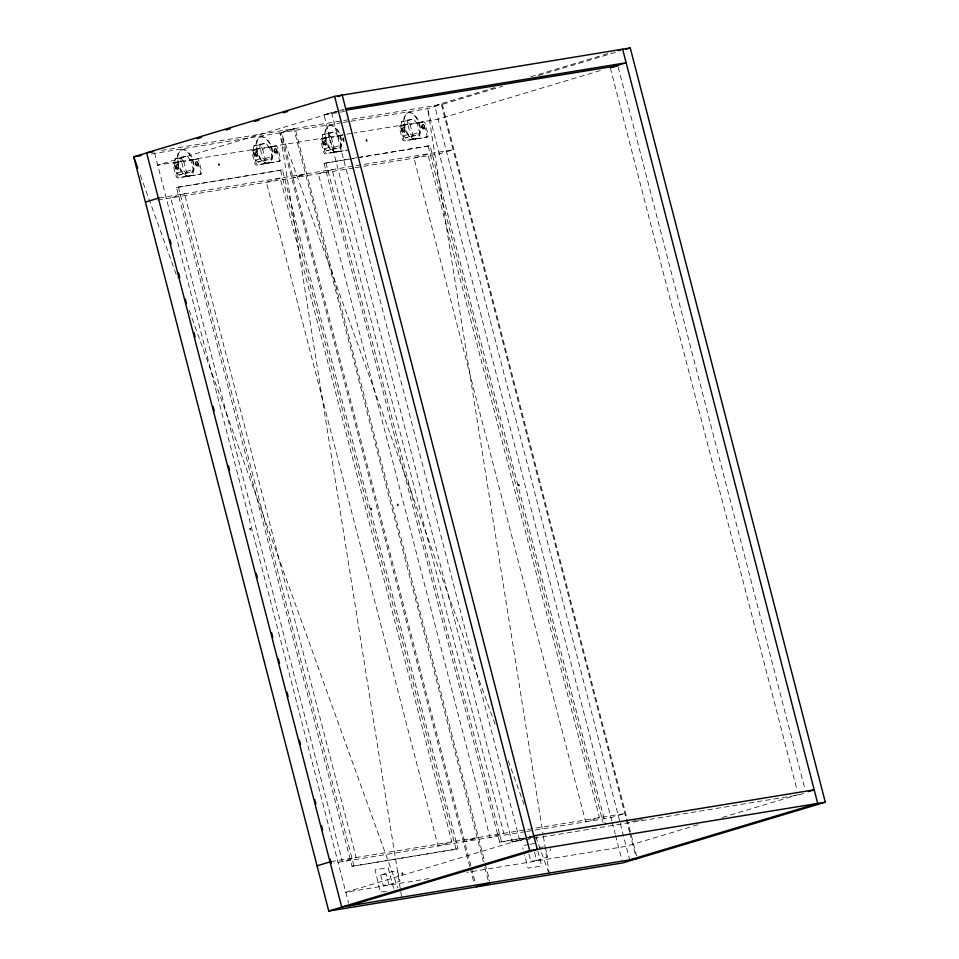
<?xml version="1.0" encoding="UTF-8"?>
<svg xmlns="http://www.w3.org/2000/svg" width="959" height="959" viewBox="0 0 959 959"><rect width="100%" height="100%" fill="white"/><g stroke="black" fill="none" stroke-linecap="round" stroke-linejoin="round"><path stroke-width="0.72" stroke-dasharray="4.79 3.6" d="M175.113 158.75L181.023 157.779L183.876 162.035L190.769 159.961L193.215 169.395L192.112 171.925L179.309 174.97L177.031 172.98L174.586 163.557L175.113 158.75L187.293 155.897L190.146 160.153M181.371 156.868L180.855 161.675L173.891 162.898A2.338 1.271 73.3 0 0 173.219 165.368L175.941 175.929A2.338 1.271 73.3 0 0 177.799 177.978L199.76 174.382A2.338 1.271 73.3 0 0 200.443 171.913L197.71 161.352A2.338 1.271 73.3 0 0 195.852 159.302L189.522 160.333M253.871 145.852L259.781 144.881L262.646 149.136L269.539 147.063L271.972 156.485L270.87 159.026L258.067 162.071L255.789 160.081L253.356 150.659L253.871 145.852L266.051 142.999L268.916 147.254M260.141 143.97L259.625 148.777L252.661 150A2.338 1.271 73.3 0 0 251.977 152.469L254.71 163.03A2.338 1.271 73.3 0 0 256.556 165.08L278.518 161.484A2.338 1.271 73.3 0 0 279.201 159.014L276.468 148.453A2.338 1.271 73.3 0 0 274.622 146.403L268.28 147.434M322.715 134.572L328.625 133.613L331.478 137.856L338.371 135.782L340.817 145.217L339.714 147.758L326.899 150.791L324.633 148.801L322.188 139.379L322.715 134.572L334.895 131.731L337.748 135.974M328.973 132.69L328.457 137.497L321.493 138.719A2.338 1.271 73.3 0 0 320.809 141.189L323.543 151.75A2.338 1.271 73.3 0 0 325.401 153.812L347.362 150.215M401.473 121.673L407.383 120.702L410.248 124.958L417.141 122.884L419.574 132.318L418.472 134.859L405.669 137.892L403.391 135.902L400.958 126.48L401.473 121.673L413.653 118.832L416.518 123.076M407.743 119.791L407.215 124.598L400.263 125.821A2.338 1.271 73.3 0 0 399.579 128.29L402.312 138.851A2.338 1.271 73.3 0 0 404.159 140.901L426.12 137.305A2.338 1.271 73.3 0 0 426.803 134.835L424.07 124.286A2.338 1.271 73.3 0 0 422.224 122.225L415.882 123.267M185.219 173.999L186.322 171.457L183.876 162.035M263.977 161.1L265.08 158.559L262.646 149.136M332.821 149.82L333.924 147.29L331.478 137.856M411.579 136.921L412.682 134.38L410.248 124.958M380.723 874.992L383.18 885.349L388.863 884.654L400.011 881.201L397.541 871.06L391.584 871.731L380.723 874.992L386.405 874.296L388.863 884.654M528.9 854.061L530.914 861.326L536.465 860.487L534.451 851.724M176.036 166.087C174.13 167.849 178.482 169.503 177.906 166.83C175.917 164.409 177.115 166.926 176.624 168.352M176.983 165.799L176.636 167.034L177.571 168.065M195.468 162.898C193.562 164.66 197.914 166.327 197.338 163.653C195.336 161.232 196.547 163.749 196.056 165.164M196.403 162.622L196.068 163.857L196.991 164.888M254.806 153.188C252.9 154.938 257.252 156.605 256.664 153.931C254.674 151.51 255.885 154.027 255.394 155.442M255.741 152.901L255.406 154.135L256.329 155.166M274.226 150C272.32 151.762 276.672 153.428 276.096 150.743C274.106 148.321 275.305 150.851 274.813 152.265M275.173 149.724L274.825 150.959L275.76 151.978M323.639 141.908C321.733 143.67 326.084 145.336 325.509 142.651C323.519 140.23 324.717 142.759 324.226 144.174M324.586 141.632L324.238 142.867L325.161 143.886M343.07 138.731C343.562 144.353 343.586 135.447 344.053 140.05M402.408 129.009C400.502 130.772 404.854 132.438 404.266 129.753C402.277 127.331 403.487 129.861 402.984 131.275M403.343 128.722L403.008 129.956L403.931 130.987M421.828 125.833C419.922 127.583 424.274 129.249 423.698 126.576C421.708 124.155 422.907 126.672 422.416 128.086M422.775 125.545L422.428 126.78L423.351 127.811M181.946 149.784L182.582 149.592A13.654 7.444 73.3 0 1 192.675 159.314L193.382 161.592A13.654 7.444 73.3 0 1 189.403 176L188.779 176.18A13.654 7.444 73.3 0 1 177.978 164.193L177.487 161.891A13.654 7.444 73.3 0 1 181.946 149.784A13.654 7.444 73.3 0 1 192.052 159.506L192.759 161.771A13.654 7.444 73.3 0 1 188.779 176.18M181.023 157.779L187.293 155.897M803.366 793.501L798.344 795.011L512.01 841.906L323.986 114.828L331.502 112.575L343.31 110.633M344.305 109.134L157.755 165.152L345.192 134.452M173.735 162.946L174.994 162.562M260.716 136.885L261.339 136.693A13.654 7.444 73.3 0 1 271.433 146.415L272.14 148.681A13.654 7.444 73.3 0 1 268.16 163.09L267.537 163.282A13.654 7.444 73.3 0 1 256.736 151.294L256.257 148.981A13.654 7.444 73.3 0 1 260.716 136.885A13.654 7.444 73.3 0 1 270.81 146.595L271.517 148.873A13.654 7.444 73.3 0 1 267.537 163.282M177.583 162.299L178.254 162.095M174.586 163.557L181.479 161.484L183.924 170.918L186.202 172.896L192.112 171.925M192.124 159.913L192.795 159.721M177.859 169.192A2.338 1.271 73.3 0 0 178.074 165.619A2.338 1.271 73.3 0 0 175.881 165.979A2.338 1.271 73.3 0 0 177.859 169.192L178.17 169.108A2.338 1.271 73.3 0 0 178.386 165.523A2.338 1.271 73.3 0 0 176.192 165.883A2.338 1.271 73.3 0 0 178.17 169.108M259.781 144.881L266.051 142.999M329.548 125.605L330.172 125.425A13.654 7.444 73.3 0 1 340.277 135.135L340.984 137.413A13.654 7.444 73.3 0 1 337.005 151.822L336.381 152.013A13.654 7.444 73.3 0 1 325.569 140.026L325.089 137.712A13.654 7.444 73.3 0 1 329.548 125.605A13.654 7.444 73.3 0 1 339.654 135.327L340.349 137.605A13.654 7.444 73.3 0 1 336.381 152.013M197.29 166.015A2.338 1.271 73.3 0 0 197.506 162.443A2.338 1.271 73.3 0 0 195.312 162.802A2.338 1.271 73.3 0 0 197.29 166.015L197.602 165.919A2.338 1.271 73.3 0 0 197.818 162.347A2.338 1.271 73.3 0 0 195.624 162.706A2.338 1.271 73.3 0 0 197.602 165.919M252.493 150.048L253.751 149.664M177.031 172.98L183.924 170.918M256.341 149.4L257.012 149.196M253.356 150.659L260.249 148.585L262.682 158.007L264.96 159.997L270.87 159.026M186.322 171.457L193.215 169.395M270.894 147.015L271.565 146.811M179.309 174.97L186.202 172.896M328.625 133.613L334.895 131.731M256.616 156.293A2.338 1.271 73.3 0 0 256.844 152.721A2.338 1.271 73.3 0 0 254.65 153.08A2.338 1.271 73.3 0 0 256.616 156.293L256.928 156.197A2.338 1.271 73.3 0 0 257.156 152.625A2.338 1.271 73.3 0 0 254.962 152.984A2.338 1.271 73.3 0 0 256.928 156.197M199.916 174.334L201.174 173.963M321.337 138.767L322.584 138.396M408.318 112.706L408.942 112.527A13.654 7.444 73.3 0 1 419.035 122.237L419.742 124.514A13.654 7.444 73.3 0 1 415.762 138.923L415.139 139.103A13.654 7.444 73.3 0 1 404.338 127.115L403.859 124.814A13.654 7.444 73.3 0 1 408.318 112.706A13.654 7.444 73.3 0 1 418.412 122.428L419.119 124.694A13.654 7.444 73.3 0 1 415.139 139.103M325.173 138.12L325.856 137.928M276.048 153.116A2.338 1.271 73.3 0 0 276.264 149.544A2.338 1.271 73.3 0 0 274.07 149.904A2.338 1.271 73.3 0 0 276.048 153.116L276.36 153.02A2.338 1.271 73.3 0 0 276.576 149.448A2.338 1.271 73.3 0 0 274.382 149.808A2.338 1.271 73.3 0 0 276.36 153.02M322.188 139.379L329.081 137.305L331.526 146.739L333.792 148.717L339.714 147.758M494.928 87.545L434.655 105.646L619.97 822.163M530.807 76.768L611.171 52.637M255.789 160.081L262.682 158.007M161.615 150.359L442.267 104.399L502.528 86.298M538.407 75.533L618.771 51.402M339.726 135.734L340.397 135.543M265.08 158.559L271.972 156.485M258.067 162.071L264.96 159.997M176.468 187.496L282.449 169.887L458.006 848.691L456.124 849.254L352.025 866.301L176.468 187.496L282.449 169.887M325.461 145.025A2.338 1.271 73.3 0 0 325.676 141.452A2.338 1.271 73.3 0 0 323.483 141.812A2.338 1.271 73.3 0 0 325.461 145.025L325.772 144.929A2.338 1.271 73.3 0 0 325.988 141.357A2.338 1.271 73.3 0 0 323.794 141.716A2.338 1.271 73.3 0 0 325.772 144.929M407.383 120.702L413.653 118.832M278.685 161.436L279.932 161.064M400.095 125.869L401.353 125.497M324.633 148.801L331.526 146.739M403.943 125.221L404.614 125.018M400.958 126.48L407.851 124.406L410.284 133.84L412.562 135.818L418.472 134.859M333.924 147.29L340.817 145.217M418.496 122.836L419.167 122.644M326.899 150.791L333.792 148.717M600.322 70.522L438.167 119.216L354.039 133.001M404.219 132.126A2.338 1.271 73.3 0 0 404.446 128.542A2.338 1.271 73.3 0 0 402.253 128.902A2.338 1.271 73.3 0 0 404.219 132.126L404.53 132.03A2.338 1.271 73.3 0 0 404.758 128.458A2.338 1.271 73.3 0 0 402.564 128.818A2.338 1.271 73.3 0 0 404.53 132.03M423.65 128.938A2.338 1.271 73.3 0 0 423.866 125.365A2.338 1.271 73.3 0 0 421.672 125.725A2.338 1.271 73.3 0 0 423.65 128.938L423.962 128.842A2.338 1.271 73.3 0 0 424.178 125.269A2.338 1.271 73.3 0 0 421.984 125.629A2.338 1.271 73.3 0 0 423.962 128.842M403.391 135.902L410.284 133.84M412.682 134.38L419.574 132.318M405.669 137.892L412.562 135.818M524.549 838.046L499.627 842.134L324.07 163.318L356.748 157.72M426.287 137.269L427.534 136.885M357.791 157.803L430.052 145.708L605.608 824.512M352.025 866.301L458.006 848.691M499.627 842.134L523.494 837.962M512.01 841.906L526.911 838.442M526.599 837.938L345.779 892.23L431.382 878.204M528.025 837.507L533.767 835.78M536.465 860.487L547.613 857.034L545.911 849.746M697.96 824.752L626.203 846.294L466.805 872.402M722.355 817.428L798.403 794.591M323.986 114.828L344.641 111.448M151.438 153.919L280.028 132.857L293.814 128.71L483.384 861.733M341.895 122.716L281.299 132.642L471.229 867.08M343.382 122.476L349.292 121.505M350.766 121.266L427.63 108.679L441.416 104.531L629.524 831.897M346.667 134.212L352.564 133.241M181.479 161.484L175.149 162.527A2.338 1.271 73.3 0 0 174.466 164.996L177.199 175.557A2.338 1.271 73.3 0 0 179.045 177.607L201.006 174.011A2.338 1.271 73.3 0 0 201.69 171.541L198.957 160.98A2.338 1.271 73.3 0 0 197.11 158.93L190.769 159.961M260.249 148.585L253.907 149.616A2.338 1.271 73.3 0 0 253.224 152.097L255.957 162.646A2.338 1.271 73.3 0 0 257.815 164.708L279.776 161.112A2.338 1.271 73.3 0 0 280.46 158.643L277.726 148.082A2.338 1.271 73.3 0 0 275.868 146.02L269.539 147.063M329.081 137.305L322.751 138.348A2.338 1.271 73.3 0 0 322.068 140.817L324.801 151.378A2.338 1.271 73.3 0 0 326.647 153.428L347.146 150.072M338.371 135.782L344.713 134.751M407.851 124.406L401.509 125.449A2.338 1.271 73.3 0 0 400.826 127.919L403.559 138.48A2.338 1.271 73.3 0 0 405.417 140.529L427.378 136.933A2.338 1.271 73.3 0 0 428.062 134.464L425.328 123.903A2.338 1.271 73.3 0 0 423.47 121.853L417.141 122.884M337.124 136.166L343.454 135.123M358.21 157.48L430.052 145.708M324.07 163.318L356.328 158.043M159.182 197.938L305.513 173.963L291.728 178.11L155.742 200.383M353.655 167.969L292.998 177.894L306.784 173.759L453.116 149.796L439.33 153.931L362.478 166.518M355.082 167.729L361.016 166.758M330.831 861.661L477.174 837.686L463.389 841.834L333.948 863.028M525.304 831.681L464.647 841.618L478.433 837.483L624.777 813.508L610.991 817.655L534.139 830.242M526.779 831.441L532.665 830.482M529.356 837.003L532.293 836.524M526.011 837.806L531.885 836.847M528.385 838.202L537.244 836.751M631.705 821.276L636.141 820.556M637.615 820.317L643.513 819.346M528.673 844.483L522.499 845.682L523.027 849.218M529.991 844.268L535.29 843.405M539.186 847.552L543.238 846.893M549.723 850.333L550.562 850.189L550.166 848.691M386.213 891.498L380.267 892.002L375.065 869.741L388.107 867.655L393.921 889.389M495.06 724.189L281.299 132.642L295.084 128.506L484.882 862.429M508.294 760.811L524.07 804.469M535.781 836.859L548.5 872.079M140.314 175.125L177.463 277.942M189.175 310.344L397.853 887.794M618.207 67.118L805.116 789.856M610.32 67.933L797.229 790.66M442.267 104.399L636.572 855.728M629.727 832.664L635.745 855.943M620.341 823.613L629.715 859.875M611.806 820.844L427.63 108.679L543.166 834.953M612.19 822.295L615.187 833.898M615.558 835.349L621.935 860.007M428.17 146.271L602.971 822.175M537.843 851.029L541.523 865.222L540.432 866.241L528.109 868.111L524.501 854.889M331.502 112.575L519.538 839.652M325.952 162.754L501.497 841.57M485.266 863.879L489.773 881.321M484.846 867.392L488.503 881.525M471.48 868.015L475.628 884.042M469.838 866.78L280.028 132.857L400.502 890.192M470.21 868.231L474.333 884.186M280.567 170.45L456.124 849.254M178.35 186.933L353.907 865.737M154.591 152.937L348.596 903.09M543.405 836.428L549.519 874.896M400.742 891.666L401.917 899.062M189.403 176A13.654 7.444 73.3 0 1 178.602 164.013L178.122 161.699A13.654 7.444 73.3 0 1 182.582 149.592M268.16 163.09A13.654 7.444 73.3 0 1 257.36 151.102L256.88 148.801A13.654 7.444 73.3 0 1 261.339 136.693M337.005 151.822A13.654 7.444 73.3 0 1 326.204 139.834L325.724 137.521A13.654 7.444 73.3 0 1 330.172 125.425M344.017 141.093A2.338 1.271 73.3 0 1 343.346 137.88M343.933 141.441A2.338 1.271 73.3 0 1 343.034 137.976M415.762 138.923A13.654 7.444 73.3 0 1 404.962 126.936L404.482 124.622A13.654 7.444 73.3 0 1 408.942 112.527M184.524 193.778L170.738 197.926L342.387 861.65L356.173 857.502L184.524 193.778M280.184 178.122L266.398 182.258L438.047 845.982L451.833 841.834L280.184 178.122M332.126 169.611L318.34 173.747L489.989 837.471L503.775 833.335L332.126 169.611M427.786 153.943L414 158.079L585.649 821.803L599.435 817.667L427.786 153.943M219.215 163.881L218.376 164.025L218.76 165.535L219.611 165.392L219.215 163.881M366.817 139.714L365.978 139.846L366.362 141.357L367.213 141.213L366.817 139.714M250.395 528.277L249.556 528.421L249.939 529.931L250.79 529.788L250.395 528.277M371.397 508.462L370.546 508.606L370.941 510.116L371.78 509.972L371.397 508.462M397.997 504.11L397.158 504.242L397.541 505.753L398.393 505.609L397.997 504.11M518.999 484.283L518.148 484.427L518.543 485.937L519.382 485.793L518.999 484.283M402.576 872.858L401.725 873.002L402.121 874.512L402.96 874.368L402.576 872.858"/><path stroke-width="1.44" d="M146.631 152.817L334.619 96.368L630.243 47.95L825.303 802.18L637.315 858.629L341.692 907.046L146.631 152.817L153.392 151.714M147.482 152.685L133.697 156.82L328.757 911.05L475.089 887.087L490.145 882.736M197.29 138.647L201.594 137.353M225.988 130.028L230.292 128.734M254.686 121.409L258.99 120.115M283.385 112.79L287.688 111.496M337.916 96.415L342.219 95.121L537.28 849.35L349.292 905.799M618.339 50.491L621.204 49.628M625.939 49.245L630.243 47.95M145.396 202.073L159.182 197.938M610.368 67.514L626.155 62.767L345.731 108.703M611.566 67.562L616.577 66.051M317.045 865.797L330.831 861.661M341.692 907.046L529.68 850.597L825.303 802.18M328.757 911.05L342.543 906.914M808.449 791.571L814.191 789.844L533.767 835.78M629.715 859.875L817.703 803.426L622.643 49.197M636.476 858.773L622.691 862.908L476.359 886.871M346.259 110.153L617.836 65.68M141.081 155.61L133.697 156.82L137.772 168.089M334.619 96.368L529.68 850.597M169.983 239.702L171.11 244.054M178.614 273.063L179.741 277.415M185.363 299.172L186.49 303.523M193.994 332.533L195.121 336.885M213.126 406.508L214.253 410.86M228.506 465.978L229.633 470.33M256.269 573.314L257.384 577.666M271.649 632.772L272.764 637.124M278.398 658.881L279.525 663.232M287.017 692.242L288.144 696.594M299.4 740.108L300.527 744.46M314.78 799.578L315.907 803.93M321.529 825.687L322.656 830.038M330.16 859.048L331.287 863.4"/></g></svg>
